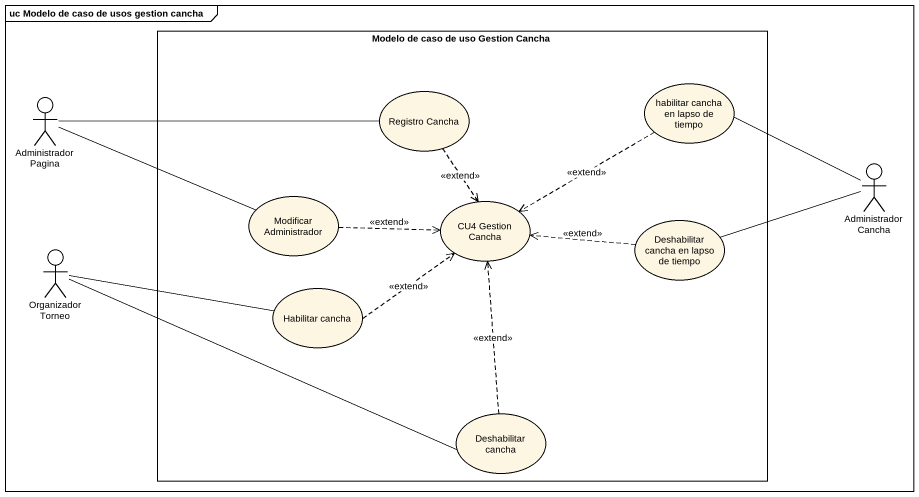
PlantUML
@startuml
mainframe uc Modelo de caso de usos gestion cancha
rectangle "Modelo de caso de uso Gestion Cancha" as Modelo_de_caso_de_uso {
  usecase "Registro Cancha" as Registro_Cancha
  usecase "habilitar cancha en lapso de tiempo" as habilitar_cancha_en_lapso
  usecase "Modificar Administrador" as Modificar_Administrador
  usecase "CU4 Gestion Cancha" as CU4_Gestion_Cancha
  usecase "Deshabilitar cancha en lapso de tiempo" as Deshabilitar_cancha_en
  usecase "Habilitar cancha" as Habilitar_cancha
  usecase "Deshabilitar cancha" as Deshabilitar_cancha
}
actor AdministradorPagina
actor AdministradorCancha
actor OrganizadorTorneo
AdministradorPagina -right- Registro_Cancha
AdministradorPagina -right- Modificar_Administrador
Registro_Cancha ..> CU4_Gestion_Cancha : <<extend>>
habilitar_cancha_en_lapso .left.> CU4_Gestion_Cancha : <<extend>>
AdministradorCancha -left- habilitar_cancha_en_lapso
AdministradorCancha -left- Deshabilitar_cancha_en
Modificar_Administrador .right.> CU4_Gestion_Cancha : <<extend>>
Deshabilitar_cancha_en .left.> CU4_Gestion_Cancha : <<extend>>
OrganizadorTorneo -right- Habilitar_cancha
OrganizadorTorneo -right- Deshabilitar_cancha
Habilitar_cancha .right.> CU4_Gestion_Cancha : <<extend>>
Deshabilitar_cancha .up.> CU4_Gestion_Cancha : <<extend>>
@enduml
